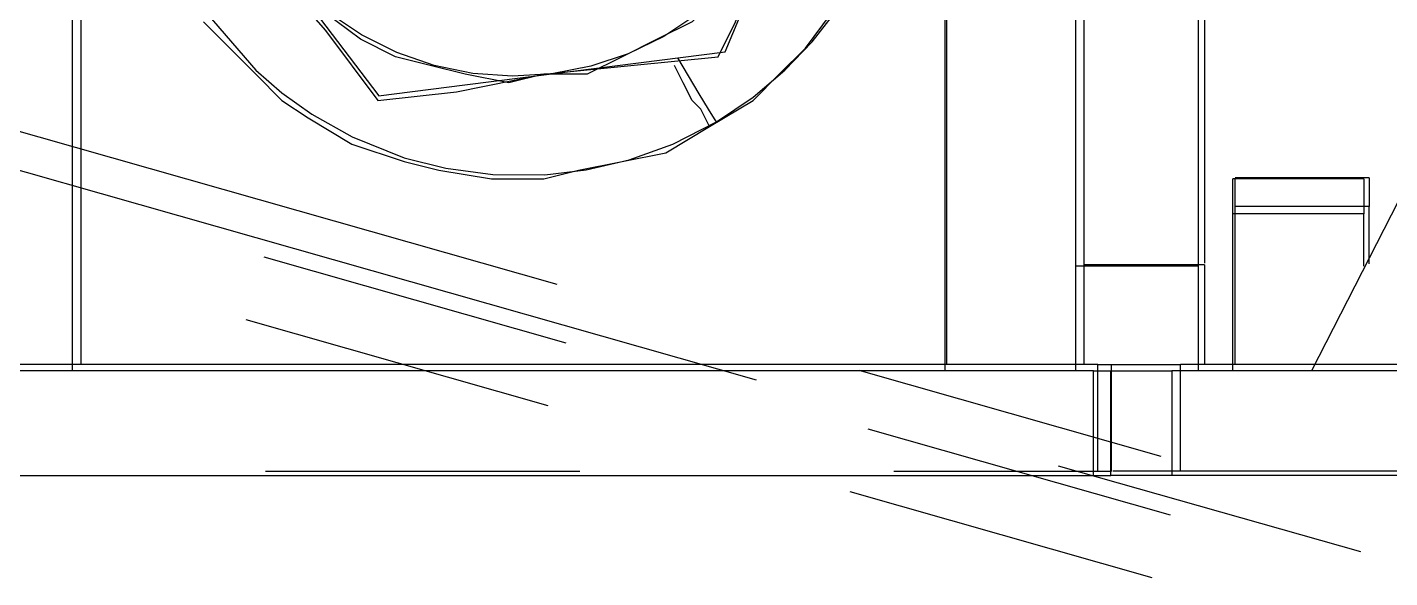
# Model space of a CAD drawing. Extents: x 3 to 592, y 5 to 207.
# Drawn here: x 46.95 to 52.46, y 49.82 to 52.05 of the extents above; entities that cross this region are included whole.
import ezdxf

# ---------------------------------------------------------------- set-up
doc = ezdxf.new("R2010")
doc.units = 0
doc.layers.get('0').update_dxf_attribs({"linetype": 'CONTINUOUS'})

msp = doc.modelspace()

# ---------------------------------------------------------------- linework, layer by layer
at = {"color": 7}
for points in [[(51.188056, 50.658889), (51.188056, 56.973611)], [(51.221358, 50.684783), (51.221358, 56.995272)], [(51.221358, 50.684783), (51.221358, 56.995272)], [(51.221358, 50.684783), (51.221358, 56.995272)], [(51.221358, 50.684783), (51.221358, 56.995272)], [(47.165789, 50.684783), (47.165789, 56.823822)], [(47.165789, 50.684783), (47.165789, 56.823822)], [(47.165789, 50.684783), (47.165789, 56.823822)], [(47.165789, 50.684783), (47.165789, 56.823822)], [(50.665768, 50.684783), (50.665768, 56.823822)], [(50.665768, 50.684783), (50.665768, 56.823822)], [(50.665768, 50.684783), (50.665768, 56.823822)], [(50.665768, 50.684783), (50.665768, 56.823822)], [(47.131111, 50.658889), (47.131111, 56.797222)], [(50.658889, 50.658889), (50.658889, 56.797222)], [(55.209722, 56.656111), (52.140556, 50.658889)], [(50.023889, 52.599167), (49.953333, 52.422778), (49.8475, 52.316944), (49.741667, 52.175833), (49.635833, 52.07), (49.494722, 51.999444), (49.353611, 51.928889), (49.2125, 51.858333), (49.036111, 51.858333)], [(50.043609, 52.599978), (49.971995, 52.45675), (49.882742, 52.324106), (49.776556, 52.204514), (49.655554, 52.099386), (49.522204, 52.011192), (49.37827, 51.941342), (49.226576, 51.890542), (49.06959, 51.860203)], [(50.043609, 52.599978), (49.971995, 52.45675), (49.882742, 52.324106), (49.776556, 52.204514), (49.655554, 52.099386), (49.522204, 52.011192), (49.37827, 51.941342), (49.226576, 51.890542), (49.06959, 51.860203)], [(50.043609, 52.599978), (49.971995, 52.45675), (49.882742, 52.324106), (49.776556, 52.204514), (49.655554, 52.099386), (49.522204, 52.011192), (49.37827, 51.941342), (49.226576, 51.890542), (49.06959, 51.860203)], [(50.043609, 52.599978), (49.971995, 52.45675), (49.882742, 52.324106), (49.776556, 52.204514), (49.655554, 52.099386), (49.522204, 52.011192), (49.37827, 51.941342), (49.226576, 51.890542), (49.06959, 51.860203)], [(49.741667, 51.928889), (49.812222, 52.07), (50.023889, 52.599167)], [(49.770101, 51.948821), (49.832189, 52.096635), (50.043503, 52.600049)], [(49.770101, 51.948821), (49.832189, 52.096635), (50.043503, 52.600049)], [(49.770101, 51.948821), (49.832189, 52.096635), (50.043503, 52.600049)], [(49.770101, 51.948821), (49.832189, 52.096635), (50.043503, 52.600049)], [(49.036111, 51.858333), (48.895, 51.823056), (48.718611, 51.858333), (48.5775, 51.893611), (48.436389, 51.928889), (48.295278, 51.999444), (48.154167, 52.105278), (48.013056, 52.211111), (47.907222, 52.316944)], [(47.907222, 52.316944), (48.154167, 52.034722), (48.365833, 51.7525)], [(49.069449, 51.860097), (48.90964, 51.850572), (48.750185, 51.861508), (48.593199, 51.893611), (48.44221, 51.945822), (48.298982, 52.017436), (48.166338, 52.107042), (48.046393, 52.212875), (47.941618, 52.333878)], [(49.069449, 51.860097), (48.90964, 51.850572), (48.750185, 51.861508), (48.593199, 51.893611), (48.44221, 51.945822), (48.298982, 52.017436), (48.166338, 52.107042), (48.046393, 52.212875), (47.941618, 52.333878)], [(49.069449, 51.860097), (48.90964, 51.850572), (48.750185, 51.861508), (48.593199, 51.893611), (48.44221, 51.945822), (48.298982, 52.017436), (48.166338, 52.107042), (48.046393, 52.212875), (47.941618, 52.333878)], [(49.069449, 51.860097), (48.90964, 51.850572), (48.750185, 51.861508), (48.593199, 51.893611), (48.44221, 51.945822), (48.298982, 52.017436), (48.166338, 52.107042), (48.046393, 52.212875), (47.941618, 52.333878)], [(47.941653, 52.333807), (48.155084, 52.052643), (48.368867, 51.771479)], [(47.941653, 52.333807), (48.155084, 52.052643), (48.368867, 51.771479)], [(47.941653, 52.333807), (48.155084, 52.052643), (48.368867, 51.771479)], [(47.941653, 52.333807), (48.155084, 52.052643), (48.368867, 51.771479)], [(51.70745, 52.128349), (51.70745, 51.985474), (51.70745, 51.844363), (51.70745, 51.708191), (51.70745, 51.579427), (51.70745, 51.460894), (51.70745, 51.354708), (51.70745, 51.263338), (51.70745, 51.188549), (51.70745, 51.132105), (51.70745, 51.094711)], [(51.70745, 52.128349), (51.70745, 51.985474), (51.70745, 51.844363), (51.70745, 51.708191), (51.70745, 51.579427), (51.70745, 51.460894), (51.70745, 51.354708), (51.70745, 51.263338), (51.70745, 51.188549), (51.70745, 51.132105), (51.70745, 51.094711)], [(51.70745, 52.128349), (51.70745, 51.985474), (51.70745, 51.844363), (51.70745, 51.708191), (51.70745, 51.579427), (51.70745, 51.460894), (51.70745, 51.354708), (51.70745, 51.263338), (51.70745, 51.188549), (51.70745, 51.132105), (51.70745, 51.094711)], [(51.70745, 52.128349), (51.70745, 51.985474), (51.70745, 51.844363), (51.70745, 51.708191), (51.70745, 51.579427), (51.70745, 51.460894), (51.70745, 51.354708), (51.70745, 51.263338), (51.70745, 51.188549), (51.70745, 51.132105), (51.70745, 51.094711)], [(47.660278, 52.07), (47.871944, 51.858333), (47.977778, 51.7525), (48.083611, 51.681944), (48.26, 51.576111), (48.471667, 51.505556), (48.612778, 51.470278), (48.824444, 51.435), (49.036111, 51.435), (49.177222, 51.470278), (49.353611, 51.505556), (49.53, 51.540833), (49.706389, 51.646667)], [(47.674847, 52.10235), (47.872756, 51.874455), (47.977884, 51.783439), (48.098181, 51.697361), (48.261517, 51.605286), (48.472478, 51.520972), (48.641106, 51.477933), (48.8309, 51.452533), (49.040097, 51.451475), (49.207667, 51.47123), (49.381586, 51.5118), (49.558681, 51.576005), (49.73507, 51.665611)], [(47.674847, 52.10235), (47.872756, 51.874455), (47.977884, 51.783439), (48.098181, 51.697361), (48.261517, 51.605286), (48.472478, 51.520972), (48.641106, 51.477933), (48.8309, 51.452533), (49.040097, 51.451475), (49.207667, 51.47123), (49.381586, 51.5118), (49.558681, 51.576005), (49.73507, 51.665611)], [(47.674847, 52.10235), (47.872756, 51.874455), (47.977884, 51.783439), (48.098181, 51.697361), (48.261517, 51.605286), (48.472478, 51.520972), (48.641106, 51.477933), (48.8309, 51.452533), (49.040097, 51.451475), (49.207667, 51.47123), (49.381586, 51.5118), (49.558681, 51.576005), (49.73507, 51.665611)], [(47.674847, 52.10235), (47.872756, 51.874455), (47.977884, 51.783439), (48.098181, 51.697361), (48.261517, 51.605286), (48.472478, 51.520972), (48.641106, 51.477933), (48.8309, 51.452533), (49.040097, 51.451475), (49.207667, 51.47123), (49.381586, 51.5118), (49.558681, 51.576005), (49.73507, 51.665611)], [(49.706389, 51.646667), (49.882778, 51.7525), (49.988611, 51.858333), (50.094444, 51.964167), (50.200278, 52.105278)], [(49.73507, 51.665717), (49.882884, 51.7652), (50.011647, 51.874208), (50.121361, 51.988861), (50.213084, 52.106336)], [(49.73507, 51.665717), (49.882884, 51.7652), (50.011647, 51.874208), (50.121361, 51.988861), (50.213084, 52.106336)], [(49.73507, 51.665717), (49.882884, 51.7652), (50.011647, 51.874208), (50.121361, 51.988861), (50.213084, 52.106336)], [(49.73507, 51.665717), (49.882884, 51.7652), (50.011647, 51.874208), (50.121361, 51.988861), (50.213084, 52.106336)], [(51.681944, 52.105278), (51.681944, 51.964167), (51.681944, 51.823056), (51.681944, 51.681944), (51.681944, 51.576111), (51.681944, 51.435), (51.681944, 51.329167), (51.681944, 51.258611), (51.681944, 51.188056), (51.681944, 51.1175), (51.681944, 51.082222)], [(49.036111, 51.858333), (49.388889, 51.893611), (49.741667, 51.928889)], [(49.069449, 51.860097), (49.419757, 51.904547), (49.770065, 51.948997)], [(49.069449, 51.860097), (49.419757, 51.904547), (49.770065, 51.948997)], [(49.069449, 51.860097), (49.419757, 51.904547), (49.770065, 51.948997)], [(49.069449, 51.860097), (49.419757, 51.904547), (49.770065, 51.948997)], [(49.734611, 51.666493), (49.726497, 51.678487), (49.702156, 51.717646), (49.665114, 51.778676), (49.622075, 51.851348), (49.579036, 51.924726)], [(49.734611, 51.666493), (49.726497, 51.678487), (49.702156, 51.717646), (49.665114, 51.778676), (49.622075, 51.851348), (49.579036, 51.924726)], [(49.734611, 51.666493), (49.726497, 51.678487), (49.702156, 51.717646), (49.665114, 51.778676), (49.622075, 51.851348), (49.579036, 51.924726)], [(49.734611, 51.666493), (49.726497, 51.678487), (49.702156, 51.717646), (49.665114, 51.778676), (49.622075, 51.851348), (49.579036, 51.924726)], [(48.365833, 51.7525), (48.683333, 51.787778), (49.036111, 51.858333)], [(48.368797, 51.771374), (48.717694, 51.815471), (49.069413, 51.859921)], [(48.368797, 51.771374), (48.717694, 51.815471), (49.069413, 51.859921)], [(48.368797, 51.771374), (48.717694, 51.815471), (49.069413, 51.859921)], [(48.368797, 51.771374), (48.717694, 51.815471), (49.069413, 51.859921)], [(49.706389, 51.646667), (49.671111, 51.717222), (49.635833, 51.7525), (49.600556, 51.823056), (49.565278, 51.893611)], [(49.090405, 51.007613), (46.241017, 51.818081)], [(49.090405, 51.007613), (46.241017, 51.818081)], [(46.160619, 51.685402), (49.895156, 50.62315)], [(46.160619, 51.685402), (49.895156, 50.62315)], [(52.352222, 51.435), (51.823056, 51.435)], [(51.823056, 51.293889), (51.823056, 51.364444), (51.823056, 51.399722), (51.823056, 51.435)], [(51.832439, 51.323593), (51.832439, 51.380743), (51.832439, 51.418843), (51.832439, 51.43754)], [(51.832439, 51.323593), (51.832439, 51.380743), (51.832439, 51.418843), (51.832439, 51.43754)], [(51.832439, 51.323593), (51.832439, 51.380743), (51.832439, 51.418843), (51.832439, 51.43754)], [(51.832439, 51.323593), (51.832439, 51.380743), (51.832439, 51.418843), (51.832439, 51.43754)], [(52.37413, 51.43941), (51.832616, 51.43941)], [(52.37413, 51.43941), (51.832616, 51.43941)], [(52.37413, 51.43941), (51.832616, 51.43941)], [(52.37413, 51.43941), (51.832616, 51.43941)], [(52.352222, 51.435), (52.352222, 51.399722), (52.352222, 51.364444), (52.352222, 51.293889)], [(52.37413, 51.43941), (52.37413, 51.418949), (52.37413, 51.380849), (52.37413, 51.323699)], [(52.37413, 51.43941), (52.37413, 51.418949), (52.37413, 51.380849), (52.37413, 51.323699)], [(52.37413, 51.43941), (52.37413, 51.418949), (52.37413, 51.380849), (52.37413, 51.323699)], [(52.37413, 51.43941), (52.37413, 51.418949), (52.37413, 51.380849), (52.37413, 51.323699)], [(51.823056, 50.658889), (51.823056, 51.293889)], [(52.352222, 51.293889), (51.823056, 51.293889)], [(51.832439, 50.684783), (51.832439, 51.323663)], [(51.832439, 50.684783), (51.832439, 51.323663)], [(51.832439, 50.684783), (51.832439, 51.323663)], [(51.832439, 50.684783), (51.832439, 51.323663)], [(52.37413, 51.323593), (51.832616, 51.323593)], [(52.37413, 51.323593), (51.832616, 51.323593)], [(52.37413, 51.323593), (51.832616, 51.323593)], [(52.37413, 51.323593), (51.832616, 51.323593)], [(52.352222, 51.082222), (52.352222, 51.293889)], [(52.37413, 51.092417), (52.37413, 51.323487)], [(52.37413, 51.092417), (52.37413, 51.323487)], [(52.37413, 51.092417), (52.37413, 51.323487)], [(52.37413, 51.092417), (52.37413, 51.323487)], [(49.127177, 50.771), (47.905629, 51.118448)], [(49.127177, 50.771), (47.905629, 51.118448)], [(51.681944, 51.082222), (51.188056, 51.082222)], [(51.70745, 51.087584), (51.221323, 51.087584)], [(51.70745, 51.087584), (51.221323, 51.087584)], [(51.70745, 51.087584), (51.221323, 51.087584)], [(51.70745, 51.087584), (51.221323, 51.087584)], [(51.681944, 51.082222), (51.681944, 51.046944), (51.681944, 51.011667), (51.681944, 50.976389), (51.681944, 50.905833), (51.681944, 50.8), (51.681944, 50.694167), (51.681944, 50.658889)], [(51.70745, 51.087584), (51.70745, 51.073826), (51.70745, 51.039959), (51.70745, 50.986337), (51.70745, 50.913312), (51.70745, 50.821943), (51.70745, 50.713287), (51.70745, 50.684712)], [(51.70745, 51.087584), (51.70745, 51.073826), (51.70745, 51.039959), (51.70745, 50.986337), (51.70745, 50.913312), (51.70745, 50.821943), (51.70745, 50.713287), (51.70745, 50.684712)], [(51.70745, 51.087584), (51.70745, 51.073826), (51.70745, 51.039959), (51.70745, 50.986337), (51.70745, 50.913312), (51.70745, 50.821943), (51.70745, 50.713287), (51.70745, 50.684712)], [(51.70745, 51.087584), (51.70745, 51.073826), (51.70745, 51.039959), (51.70745, 50.986337), (51.70745, 50.913312), (51.70745, 50.821943), (51.70745, 50.713287), (51.70745, 50.684712)], [(49.054046, 50.517635), (47.832498, 50.865083)], [(49.054046, 50.517635), (47.832498, 50.865083)], [(51.258611, 50.658889), (46.531389, 50.658889)], [(51.276885, 50.684783), (46.554602, 50.684783)], [(51.276885, 50.684783), (46.554602, 50.684783)], [(51.276885, 50.684783), (46.554602, 50.684783)], [(51.276885, 50.684783), (46.554602, 50.684783)], [(51.533499, 50.312708), (50.311952, 50.66016)], [(51.533499, 50.312708), (50.311952, 50.66016)], [(51.258611, 50.235556), (51.258611, 50.658889)], [(51.258611, 50.658889), (51.329167, 50.658889)], [(51.276885, 50.684783), (51.331213, 50.684783)], [(51.276885, 50.684783), (51.331213, 50.684783)], [(51.276885, 50.684783), (51.331213, 50.684783)], [(51.276885, 50.684783), (51.331213, 50.684783)], [(51.276885, 50.254218), (51.276885, 50.684606)], [(51.276885, 50.254218), (51.276885, 50.684606)], [(51.276885, 50.254218), (51.276885, 50.684606)], [(51.276885, 50.254218), (51.276885, 50.684606)], [(51.329167, 50.235556), (51.329167, 50.658889)], [(51.329167, 50.658889), (51.364444, 50.658889), (51.399722, 50.658889), (51.435, 50.658889), (51.470278, 50.658889), (51.540833, 50.658889), (51.576111, 50.658889)], [(51.332447, 50.684783), (51.353614, 50.684783), (51.379367, 50.684783), (51.413939, 50.684783), (51.45592, 50.684783), (51.503897, 50.684783), (51.556109, 50.684783), (51.610084, 50.684783)], [(51.332447, 50.684783), (51.353614, 50.684783), (51.379367, 50.684783), (51.413939, 50.684783), (51.45592, 50.684783), (51.503897, 50.684783), (51.556109, 50.684783), (51.610084, 50.684783)], [(51.332447, 50.684783), (51.353614, 50.684783), (51.379367, 50.684783), (51.413939, 50.684783), (51.45592, 50.684783), (51.503897, 50.684783), (51.556109, 50.684783), (51.610084, 50.684783)], [(51.332447, 50.684783), (51.353614, 50.684783), (51.379367, 50.684783), (51.413939, 50.684783), (51.45592, 50.684783), (51.503897, 50.684783), (51.556109, 50.684783), (51.610084, 50.684783)], [(51.332447, 50.254218), (51.332447, 50.684606)], [(51.332447, 50.254218), (51.332447, 50.684606)], [(51.332447, 50.254218), (51.332447, 50.684606)], [(51.332447, 50.254218), (51.332447, 50.684606)], [(51.576111, 50.658889), (51.576111, 50.235556)], [(61.595, 50.658889), (51.576111, 50.658889)], [(51.610225, 50.684783), (51.610225, 50.254394)], [(51.610225, 50.684783), (51.610225, 50.254394)], [(51.610225, 50.684783), (51.610225, 50.254394)], [(51.610225, 50.684783), (51.610225, 50.254394)], [(53.435321, 50.684783), (51.610401, 50.684783)], [(53.435321, 50.684783), (51.610401, 50.684783)], [(53.435321, 50.684783), (51.610401, 50.684783)], [(53.435321, 50.684783), (51.610401, 50.684783)], [(51.570273, 50.076103), (50.348725, 50.423552)], [(51.570273, 50.076103), (50.348725, 50.423552)], [(47.911879, 50.254218), (49.181879, 50.254218)], [(47.911879, 50.254218), (49.181879, 50.254218)], [(47.911879, 50.254218), (49.181879, 50.254218)], [(47.911879, 50.254218), (49.181879, 50.254218)], [(50.451879, 50.254218), (51.332412, 50.254218)], [(50.451879, 50.254218), (51.332412, 50.254218)], [(50.451879, 50.254218), (51.332412, 50.254218)], [(50.451879, 50.254218), (51.332412, 50.254218)], [(51.116702, 50.275693), (52.338248, 49.928237)], [(51.116702, 50.275693), (52.338248, 49.928237)], [(51.610225, 50.254218), (51.555897, 50.254218), (51.504039, 50.254218), (51.456061, 50.254218), (51.413727, 50.254218), (51.379155, 50.254218), (51.353755, 50.254218), (51.33788, 50.254218)], [(51.610225, 50.254218), (51.555897, 50.254218), (51.504039, 50.254218), (51.456061, 50.254218), (51.413727, 50.254218), (51.379155, 50.254218), (51.353755, 50.254218), (51.33788, 50.254218)], [(51.610225, 50.254218), (51.555897, 50.254218), (51.504039, 50.254218), (51.456061, 50.254218), (51.413727, 50.254218), (51.379155, 50.254218), (51.353755, 50.254218), (51.33788, 50.254218)], [(51.610225, 50.254218), (51.555897, 50.254218), (51.504039, 50.254218), (51.456061, 50.254218), (51.413727, 50.254218), (51.379155, 50.254218), (51.353755, 50.254218), (51.33788, 50.254218)], [(53.435321, 50.254218), (51.610401, 50.254218)], [(53.435321, 50.254218), (51.610401, 50.254218)], [(53.435321, 50.254218), (51.610401, 50.254218)], [(53.435321, 50.254218), (51.610401, 50.254218)], [(43.215278, 50.235556), (51.329167, 50.235556)], [(51.576111, 50.235556), (51.540833, 50.235556), (51.470278, 50.235556), (51.435, 50.235556), (51.399722, 50.235556), (51.364444, 50.235556), (51.329167, 50.235556)], [(61.595, 50.235556), (51.576111, 50.235556)], [(51.497142, 49.822738), (50.275594, 50.170187)], [(51.497142, 49.822738), (50.275594, 50.170187)]]:
    msp.add_lwpolyline(points, dxfattribs=at)

doc.saveas('drawing.dxf')
